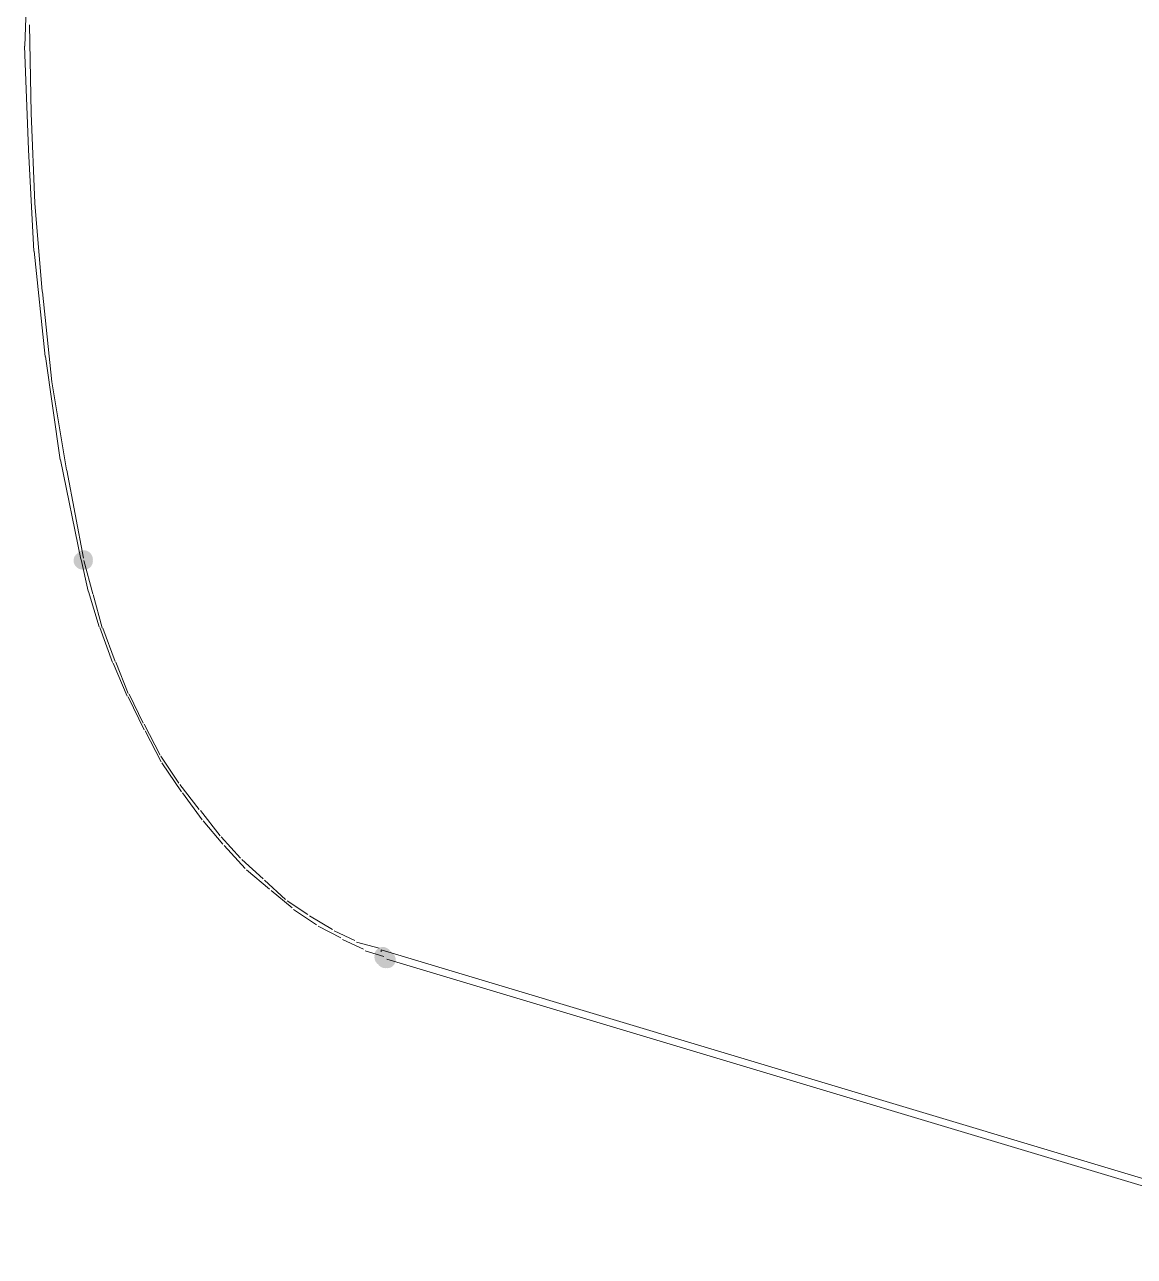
# Model space of a CAD drawing. Header units: millimetres. Extents: x 0 to 297, y 0 to 208.
# Drawn here: x 198.15 to 209.46, y 48.89 to 61.45 of the extents above; entities that cross this region are included whole.
import ezdxf

# ---------------------------------------------------------------- set-up
doc = ezdxf.new("R2010")
doc.units = ezdxf.units.MM

msp = doc.modelspace()

# ---------------------------------------------------------------- hatches: boundary and pattern name
h = msp.add_hatch(color=7)
h.dxf.hatch_style = 2
h.paths.add_polyline_path([(198.151397, 61.310783), (198.151397, 61.138275)])
h = msp.add_hatch(color=7)
h.dxf.hatch_style = 2
h.paths.add_polyline_path([(198.18985, 60.256683), (198.18985, 60.084175)])
h = msp.add_hatch(color=7)
h.dxf.hatch_style = 2
h.paths.add_polyline_path([(198.247353, 59.221633), (198.247353, 59.049125)])
h = msp.add_hatch(color=7)
h.dxf.hatch_style = 2
h.paths.add_polyline_path([(198.362358, 58.148483), (198.362358, 57.975975)])
h = msp.add_hatch(color=7)
h.dxf.hatch_style = 2
h.paths.add_polyline_path([(198.515464, 57.094383), (198.515464, 56.921875)])
h = msp.add_hatch(color=7)
edge = h.paths.add_edge_path(flags=0)
edge.add_spline(control_points=[(198.796941, 56.043595), (198.763396, 56.07714), (198.708504, 56.07714), (198.674959, 56.043595), (198.641414, 56.01005), (198.641414, 55.955158), (198.674959, 55.921613), (198.674959, 55.921613), (198.680604, 55.915969), (198.680604, 55.915969), (198.714149, 55.882424), (198.76904, 55.882424), (198.802585, 55.915969), (198.83613, 55.949514), (198.83613, 56.004406), (198.802585, 56.037951), (198.802585, 56.037951), (198.796941, 56.043595), (198.796941, 56.043595)], knot_values=[0, 0, 0, 0, 1, 1, 1, 2, 2, 2, 3, 3, 3, 4, 4, 4, 5, 5, 5, 6, 6, 6, 6], degree=3, periodic=1)
h = msp.add_hatch(color=7)
edge = h.paths.add_edge_path(flags=0)
edge.add_spline(control_points=[(198.796941, 56.043595), (198.763396, 56.07714), (198.708504, 56.07714), (198.674959, 56.043595), (198.641414, 56.01005), (198.641414, 55.955158), (198.674959, 55.921613), (198.674959, 55.921613), (198.680604, 55.915969), (198.680604, 55.915969), (198.714149, 55.882424), (198.76904, 55.882424), (198.802585, 55.915969), (198.83613, 55.949514), (198.83613, 56.004406), (198.802585, 56.037951), (198.802585, 56.037951), (198.796941, 56.043595), (198.796941, 56.043595)], knot_values=[0, 0, 0, 0, 1, 1, 1, 2, 2, 2, 3, 3, 3, 4, 4, 4, 5, 5, 5, 6, 6, 6, 6], degree=3, periodic=1)
h = msp.add_hatch(color=7)
edge = h.paths.add_edge_path(flags=0)
edge.add_spline(control_points=[(198.796941, 56.043595), (198.763396, 56.07714), (198.708504, 56.07714), (198.674959, 56.043595), (198.641414, 56.01005), (198.641414, 55.955158), (198.674959, 55.921613), (198.674959, 55.921613), (198.680604, 55.915969), (198.680604, 55.915969), (198.714149, 55.882424), (198.76904, 55.882424), (198.802585, 55.915969), (198.83613, 55.949514), (198.83613, 56.004406), (198.802585, 56.037951), (198.802585, 56.037951), (198.796941, 56.043595), (198.796941, 56.043595)], knot_values=[0, 0, 0, 0, 1, 1, 1, 2, 2, 2, 3, 3, 3, 4, 4, 4, 5, 5, 5, 6, 6, 6, 6], degree=3, periodic=1)
h = msp.add_hatch(color=7)
edge = h.paths.add_edge_path(flags=0)
edge.add_spline(control_points=[(198.796941, 56.043595), (198.763396, 56.07714), (198.708504, 56.07714), (198.674959, 56.043595), (198.641414, 56.01005), (198.641414, 55.955158), (198.674959, 55.921613), (198.674959, 55.921613), (198.680604, 55.915969), (198.680604, 55.915969), (198.714149, 55.882424), (198.76904, 55.882424), (198.802585, 55.915969), (198.83613, 55.949514), (198.83613, 56.004406), (198.802585, 56.037951), (198.802585, 56.037951), (198.796941, 56.043595), (198.796941, 56.043595)], knot_values=[0, 0, 0, 0, 1, 1, 1, 2, 2, 2, 3, 3, 3, 4, 4, 4, 5, 5, 5, 6, 6, 6, 6], degree=3, periodic=1)
h = msp.add_hatch(color=7)
edge = h.paths.add_edge_path(flags=0)
edge.add_spline(control_points=[(198.796941, 56.043595), (198.763396, 56.07714), (198.708504, 56.07714), (198.674959, 56.043595), (198.641414, 56.01005), (198.641414, 55.955158), (198.674959, 55.921613), (198.674959, 55.921613), (198.680604, 55.915969), (198.680604, 55.915969), (198.714149, 55.882424), (198.76904, 55.882424), (198.802585, 55.915969), (198.83613, 55.949514), (198.83613, 56.004406), (198.802585, 56.037951), (198.802585, 56.037951), (198.796941, 56.043595), (198.796941, 56.043595)], knot_values=[0, 0, 0, 0, 1, 1, 1, 2, 2, 2, 3, 3, 3, 4, 4, 4, 5, 5, 5, 6, 6, 6, 6], degree=3, periodic=1)
h = msp.add_hatch(color=7)
edge = h.paths.add_edge_path(flags=0)
edge.add_spline(control_points=[(198.796941, 56.043595), (198.763396, 56.07714), (198.708504, 56.07714), (198.674959, 56.043595), (198.641414, 56.01005), (198.641414, 55.955158), (198.674959, 55.921613), (198.674959, 55.921613), (198.680604, 55.915969), (198.680604, 55.915969), (198.714149, 55.882424), (198.76904, 55.882424), (198.802585, 55.915969), (198.83613, 55.949514), (198.83613, 56.004406), (198.802585, 56.037951), (198.802585, 56.037951), (198.796941, 56.043595), (198.796941, 56.043595)], knot_values=[0, 0, 0, 0, 1, 1, 1, 2, 2, 2, 3, 3, 3, 4, 4, 4, 5, 5, 5, 6, 6, 6, 6], degree=3, periodic=1)
h = msp.add_hatch(color=7)
edge = h.paths.add_edge_path(flags=0)
edge.add_spline(control_points=[(198.815991, 56.062645), (198.782446, 56.09619), (198.727554, 56.09619), (198.694009, 56.062645), (198.660464, 56.0291), (198.660464, 55.974208), (198.694009, 55.940663), (198.694009, 55.940663), (198.699654, 55.935019), (198.699654, 55.935019), (198.733199, 55.901474), (198.78809, 55.901474), (198.821635, 55.935019), (198.85518, 55.968564), (198.85518, 56.023456), (198.821635, 56.057001), (198.821635, 56.057001), (198.815991, 56.062645), (198.815991, 56.062645)], knot_values=[0, 0, 0, 0, 1, 1, 1, 2, 2, 2, 3, 3, 3, 4, 4, 4, 5, 5, 5, 6, 6, 6, 6], degree=3, periodic=1)
h = msp.add_hatch(color=7)
edge = h.paths.add_edge_path(flags=0)
edge.add_spline(control_points=[(198.815991, 56.062645), (198.782446, 56.09619), (198.727554, 56.09619), (198.694009, 56.062645), (198.660464, 56.0291), (198.660464, 55.974208), (198.694009, 55.940663), (198.694009, 55.940663), (198.699654, 55.935019), (198.699654, 55.935019), (198.733199, 55.901474), (198.78809, 55.901474), (198.821635, 55.935019), (198.85518, 55.968564), (198.85518, 56.023456), (198.821635, 56.057001), (198.821635, 56.057001), (198.815991, 56.062645), (198.815991, 56.062645)], knot_values=[0, 0, 0, 0, 1, 1, 1, 2, 2, 2, 3, 3, 3, 4, 4, 4, 5, 5, 5, 6, 6, 6, 6], degree=3, periodic=1)
h = msp.add_hatch(color=7)
edge = h.paths.add_edge_path(flags=0)
edge.add_spline(control_points=[(198.815991, 56.043595), (198.782446, 56.07714), (198.727554, 56.07714), (198.694009, 56.043595), (198.660464, 56.01005), (198.660464, 55.955158), (198.694009, 55.921613), (198.694009, 55.921613), (198.699654, 55.915969), (198.699654, 55.915969), (198.733199, 55.882424), (198.78809, 55.882424), (198.821635, 55.915969), (198.85518, 55.949514), (198.85518, 56.004406), (198.821635, 56.037951), (198.821635, 56.037951), (198.815991, 56.043595), (198.815991, 56.043595)], knot_values=[0, 0, 0, 0, 1, 1, 1, 2, 2, 2, 3, 3, 3, 4, 4, 4, 5, 5, 5, 6, 6, 6, 6], degree=3, periodic=1)
h = msp.add_hatch(color=7)
h.dxf.hatch_style = 2
h.paths.add_polyline_path([(198.802978, 55.752769), (198.802978, 55.580261)])
h = msp.add_hatch(color=7)
h.dxf.hatch_style = 2
h.paths.add_polyline_path([(198.917983, 55.38835), (198.917983, 55.215842)])
h = msp.add_hatch(color=7)
h.dxf.hatch_style = 2
h.paths.add_polyline_path([(199.052039, 55.024283), (199.052039, 54.851775)])
h = msp.add_hatch(color=7)
h.dxf.hatch_style = 2
h.paths.add_polyline_path([(199.205497, 54.679267), (199.205497, 54.506758)])
h = msp.add_hatch(color=7)
h.dxf.hatch_style = 2
h.paths.add_polyline_path([(199.378006, 54.33425), (199.378006, 54.161742)])
h = msp.add_hatch(color=7)
h.dxf.hatch_style = 2
h.paths.add_polyline_path([(199.550514, 54.008636), (199.550514, 53.836128)])
h = msp.add_hatch(color=7)
h.dxf.hatch_style = 2
h.paths.add_polyline_path([(199.761122, 53.702072), (199.761122, 53.529564)])
h = msp.add_hatch(color=7)
h.dxf.hatch_style = 2
h.paths.add_polyline_path([(199.972083, 53.414558), (199.972083, 53.24205)])
h = msp.add_hatch(color=7)
h.dxf.hatch_style = 2
h.paths.add_polyline_path([(200.183044, 53.165144), (200.183044, 52.992636)])
h = msp.add_hatch(color=7)
h.dxf.hatch_style = 2
h.paths.add_polyline_path([(200.413056, 52.916083), (200.413056, 52.743575)])
h = msp.add_hatch(color=7)
h.dxf.hatch_style = 2
h.paths.add_polyline_path([(200.662117, 52.705475), (200.662117, 52.532967)])
h = msp.add_hatch(color=7)
h.dxf.hatch_style = 2
h.paths.add_polyline_path([(200.892128, 52.513564), (200.892128, 52.341056)])
h = msp.add_hatch(color=7)
h.dxf.hatch_style = 2
h.paths.add_polyline_path([(201.141189, 52.341056), (201.141189, 52.168547)])
h = msp.add_hatch(color=7)
h.dxf.hatch_style = 2
h.paths.add_polyline_path([(201.39025, 52.207), (201.39025, 52.034492)])
h = msp.add_hatch(color=7)
h.dxf.hatch_style = 2
h.paths.add_polyline_path([(201.620261, 52.091994), (201.620261, 51.919486)])
h = msp.add_hatch(color=7)
edge = h.paths.add_edge_path(flags=0)
edge.add_spline(control_points=[(201.863285, 52.018753), (201.82974, 52.052298), (201.774849, 52.052298), (201.741304, 52.018753), (201.707759, 51.985208), (201.707759, 51.930317), (201.741304, 51.896772), (201.741304, 51.896772), (201.746948, 51.891127), (201.746948, 51.891127), (201.780493, 51.857582), (201.835385, 51.857582), (201.86893, 51.891127), (201.902475, 51.924672), (201.902475, 51.979564), (201.86893, 52.013109), (201.86893, 52.013109), (201.863285, 52.018753), (201.863285, 52.018753)], knot_values=[0, 0, 0, 0, 1, 1, 1, 2, 2, 2, 3, 3, 3, 4, 4, 4, 5, 5, 5, 6, 6, 6, 6], degree=3, periodic=1)
h = msp.add_hatch(color=7)
edge = h.paths.add_edge_path(flags=0)
edge.add_spline(control_points=[(201.863285, 51.999703), (201.82974, 52.033248), (201.774849, 52.033248), (201.741304, 51.999703), (201.707759, 51.966158), (201.707759, 51.911267), (201.741304, 51.877722), (201.741304, 51.877722), (201.746948, 51.872077), (201.746948, 51.872077), (201.780493, 51.838532), (201.835385, 51.838532), (201.86893, 51.872077), (201.902475, 51.905622), (201.902475, 51.960514), (201.86893, 51.994059), (201.86893, 51.994059), (201.863285, 51.999703), (201.863285, 51.999703)], knot_values=[0, 0, 0, 0, 1, 1, 1, 2, 2, 2, 3, 3, 3, 4, 4, 4, 5, 5, 5, 6, 6, 6, 6], degree=3, periodic=1)
h = msp.add_hatch(color=7)
edge = h.paths.add_edge_path(flags=0)
edge.add_spline(control_points=[(201.882688, 51.999703), (201.849143, 52.033248), (201.794251, 52.033248), (201.760706, 51.999703), (201.727161, 51.966158), (201.727161, 51.911267), (201.760706, 51.877722), (201.760706, 51.877722), (201.766351, 51.872077), (201.766351, 51.872077), (201.799896, 51.838532), (201.854788, 51.838532), (201.888333, 51.872077), (201.921878, 51.905622), (201.921878, 51.960514), (201.888333, 51.994059), (201.888333, 51.994059), (201.882688, 51.999703), (201.882688, 51.999703)], knot_values=[0, 0, 0, 0, 1, 1, 1, 2, 2, 2, 3, 3, 3, 4, 4, 4, 5, 5, 5, 6, 6, 6, 6], degree=3, periodic=1)
h = msp.add_hatch(color=7)
edge = h.paths.add_edge_path(flags=0)
edge.add_spline(control_points=[(201.882688, 51.980653), (201.849143, 52.014198), (201.794251, 52.014198), (201.760706, 51.980653), (201.727161, 51.947108), (201.727161, 51.892217), (201.760706, 51.858672), (201.760706, 51.858672), (201.766351, 51.853027), (201.766351, 51.853027), (201.799896, 51.819482), (201.854788, 51.819482), (201.888333, 51.853027), (201.921878, 51.886572), (201.921878, 51.941464), (201.888333, 51.975009), (201.888333, 51.975009), (201.882688, 51.980653), (201.882688, 51.980653)], knot_values=[0, 0, 0, 0, 1, 1, 1, 2, 2, 2, 3, 3, 3, 4, 4, 4, 5, 5, 5, 6, 6, 6, 6], degree=3, periodic=1)
h = msp.add_hatch(color=7)
edge = h.paths.add_edge_path(flags=0)
edge.add_spline(control_points=[(201.901738, 51.980653), (201.868193, 52.014198), (201.813301, 52.014198), (201.779756, 51.980653), (201.746211, 51.947108), (201.746211, 51.892217), (201.779756, 51.858672), (201.779756, 51.858672), (201.785401, 51.853027), (201.785401, 51.853027), (201.818946, 51.819482), (201.873838, 51.819482), (201.907383, 51.853027), (201.940928, 51.886572), (201.940928, 51.941464), (201.907383, 51.975009), (201.907383, 51.975009), (201.901738, 51.980653), (201.901738, 51.980653)], knot_values=[0, 0, 0, 0, 1, 1, 1, 2, 2, 2, 3, 3, 3, 4, 4, 4, 5, 5, 5, 6, 6, 6, 6], degree=3, periodic=1)

# ---------------------------------------------------------------- linework, layer by layer
at = {"color": 7, "lineweight": 15}
for points in [[(198.18985, 62.278629), (198.152103, 61.225235)], [(198.199375, 61.444663), (198.218072, 60.544374)], [(198.151397, 61.224529), (198.189144, 60.171135)], [(198.218425, 60.544021), (198.255819, 59.624682)], [(198.18985, 60.170429), (198.246294, 59.136438)], [(198.256878, 59.623976), (198.331667, 58.724746)], [(198.247353, 59.135379), (198.360242, 58.063993)], [(198.333431, 58.723335), (198.427269, 57.805407)], [(198.362358, 58.062229), (198.512642, 57.010599)], [(198.429386, 57.80329), (198.579317, 56.905824)], [(198.515464, 57.008129), (198.722544, 55.99601)], [(198.582492, 56.902649), (198.751472, 56.005535)], [(198.726425, 55.992129), (198.798744, 55.670749)], [(198.755, 55.982604), (198.845664, 55.642879)], [(198.802978, 55.666515), (198.912339, 55.308093)], [(198.850956, 55.637588), (198.941619, 55.297863)], [(198.917983, 55.302096), (199.045689, 54.944732)], [(198.946911, 55.292571), (199.073911, 54.95461)], [(199.052039, 54.938029), (199.197736, 54.600774)], [(199.080967, 54.947554), (199.207614, 54.629349)], [(199.215022, 54.62194), (199.359661, 54.323843)], [(199.205497, 54.593013), (199.369539, 54.256815)], [(199.368481, 54.315376), (199.531817, 53.998229)], [(199.378006, 54.247996), (199.541342, 53.931201)], [(199.540989, 53.98941), (199.721964, 53.712479)], [(199.550514, 53.922382), (199.750539, 53.626401)], [(199.732547, 53.701896), (199.931514, 53.445426)], [(199.761122, 53.615818), (199.960794, 53.339593)], [(199.943508, 53.433785), (200.142475, 53.177315)], [(199.972083, 53.328304), (200.170697, 53.09159)], [(200.154117, 53.165321), (200.352025, 52.948363)], [(200.183044, 53.07889), (200.400003, 52.842882)], [(200.365078, 52.93531), (200.580978, 52.738813)], [(200.413056, 52.829829), (200.6473, 52.633685)], [(200.595089, 52.724349), (200.810989, 52.527851)], [(200.662117, 52.619221), (200.877311, 52.442126)], [(200.8251, 52.51374), (201.038883, 52.376157)], [(200.892128, 52.42731), (201.125314, 52.270676)], [(201.055111, 52.360282), (201.287944, 52.223404)], [(201.141189, 52.254801), (201.373317, 52.137679)], [(201.304172, 52.207176), (201.516897, 52.109104)], [(201.39025, 52.120746), (201.603328, 52.023026)], [(201.534183, 52.092171), (201.7649, 52.03361)], [(201.620261, 52.00574), (201.813231, 51.947179)], [(201.783244, 52.015265), (211.864928, 48.986315)], [(201.783244, 52.015265), (201.783244, 51.996215)], [(201.840747, 51.919663), (211.941833, 48.890713)]]:
    msp.add_lwpolyline(points, dxfattribs=at)

doc.saveas('drawing.dxf')
